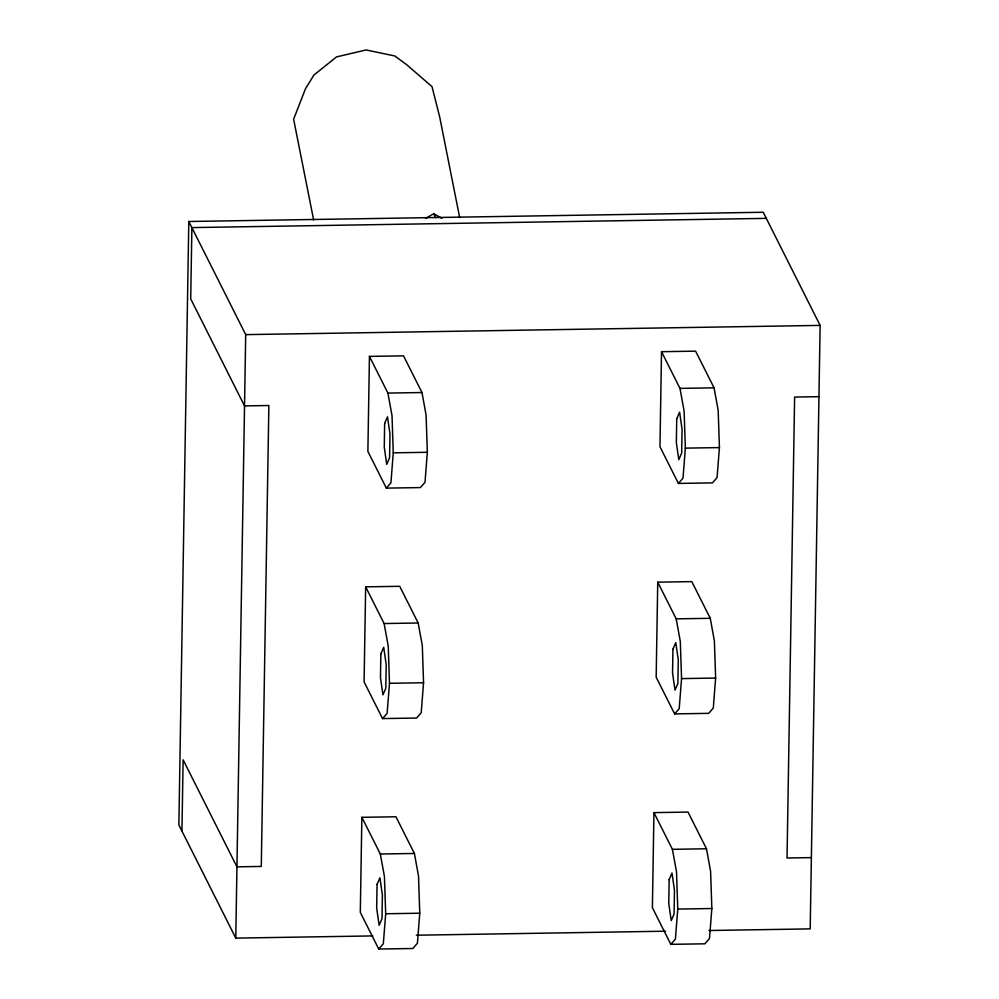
<?xml version="1.0" encoding="UTF-8"?>
<svg xmlns="http://www.w3.org/2000/svg" width="999" height="999" viewBox="0 0 999 999"><rect width="100%" height="100%" fill="white"/><g stroke="black" fill="none" stroke-linecap="round" stroke-linejoin="round"><path stroke-width="1.5" d="M709.015 930.506L810.201 928.883L820.129 325.399L763.224 212.263L188.799 221.491L178.871 824.974L235.776 938.111L372.764 935.913M181.943 831.081L183.117 759.814L236.95 866.832L261.288 866.445L268.868 405.507L244.53 405.906L190.709 298.876L191.883 227.597L766.308 218.369M235.776 938.111L245.704 334.628L188.799 221.491M361.863 817.319L360.302 912.362L378.746 949.05L412.824 948.501L417.407 943.231L419.767 913.211L418.519 876.036L414.398 853.471L395.941 816.77L361.863 817.319L380.319 854.008L384.44 876.585L385.689 913.76L383.329 943.78L378.746 949.05M365.659 586.85L364.086 681.892L382.542 718.581L416.62 718.044L421.203 712.774L423.551 682.754L422.302 645.566L418.181 623.001L399.725 586.313L365.659 586.85L384.116 623.551L388.236 646.116L389.485 683.304L387.125 713.311L382.542 718.581M369.443 356.393L367.882 451.423L386.338 488.124L420.417 487.574L425 482.305L427.347 452.285L426.098 415.097L421.978 392.532L403.521 355.844L369.443 356.393L387.899 393.082L392.02 415.646L393.269 452.834L390.921 482.854L386.338 488.124M653.945 812.624L652.384 907.666L670.829 944.355L704.907 943.805L709.49 938.536L711.85 908.528L710.601 871.34L706.48 848.775L688.024 812.075L653.945 812.624L672.402 849.325L676.523 871.89L677.772 909.065L675.411 939.085L670.829 944.355M657.742 582.167L656.168 677.197L674.625 713.898L708.703 713.348L713.286 708.079L715.634 678.059L714.385 640.871L710.264 618.306L691.808 581.618L657.742 582.167L676.186 618.856L680.307 641.42L681.555 678.608L679.208 708.628L674.625 713.898M661.525 351.698L659.964 446.728L678.421 483.429L712.499 482.879L717.07 477.609L719.43 447.589L718.181 410.414L714.06 387.837L695.604 351.149L661.525 351.698L679.982 388.386L684.103 410.951L685.351 448.139L683.004 478.159L678.421 483.429M425.611 218.394L433.716 213.749L441.895 218.269M245.704 334.628L820.129 325.399M387.899 393.082L421.978 392.532M679.982 388.386L714.06 387.837M818.955 396.678L794.617 397.065L787.037 857.991L811.375 857.604M393.269 452.834L427.347 452.285M685.351 448.139L719.43 447.589M384.116 623.551L418.181 623.001M676.186 618.856L710.264 618.306M389.485 683.304L423.551 682.754M681.555 678.608L715.634 678.059M380.319 854.008L414.398 853.471M672.402 849.325L706.48 848.775M385.689 913.76L419.767 913.211M677.772 909.065L711.85 908.528M416.346 935.214L665.421 931.205M433.716 213.749L435.689 217.657M459.677 217.595L439.66 116.833L432.005 86.638L406.843 64.848L394.817 55.969L366.133 49.95L336.551 56.906L313.986 74.975L305.532 88.661L293.619 119.181L313.636 219.942M377.06 884.352L376.673 908.116L379.145 925.286L382.005 918.705L382.392 894.954L379.92 877.771L377.06 884.352M380.856 653.895L380.469 677.647L382.942 694.829L385.801 688.249L386.188 664.485L383.716 647.302L380.856 653.895M384.652 423.426L384.265 447.19L386.725 464.36L389.585 457.779L389.985 434.016L387.512 416.845L384.652 423.426M669.143 879.657L668.756 903.421L671.228 920.603L674.088 914.01L674.475 890.259L672.002 873.076L669.143 879.657M672.939 649.2L672.552 672.951L675.024 690.134L677.871 683.553L678.271 659.79L675.799 642.619L672.939 649.2M676.735 418.731L676.348 442.495L678.808 459.665L681.668 453.084L682.067 429.32L679.595 412.15L676.735 418.731"/></g></svg>
